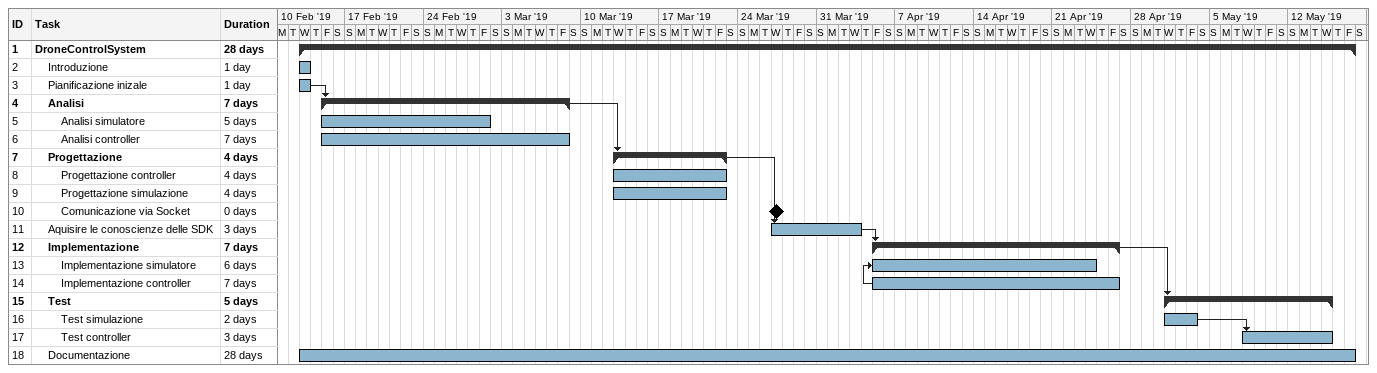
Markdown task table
| ID | Level | Task | Duration | Start | Finish | Predecessors |
|---|---|---|---|---|---|---|
| 1 | 1 | **DroneControlSystem** | 28d | 2019-02-13 | 2019-05-17 |  |
| 2 | 2 | Introduzione | 1d | 2019-02-13 | 2019-02-13 |  |
| 3 | 2 | Pianificazione inizale | 1d | 2019-02-13 | 2019-02-13 |  |
| 4 | 2 | **Analisi** | 7d | 2019-02-15 | 2019-03-08 | 3 |
| 5 | 3 | Analisi simulatore | 5d | 2019-02-15 | 2019-03-01 |  |
| 6 | 3 | Analisi controller | 7d | 2019-02-15 | 2019-03-08 |  |
| 7 | 2 | **Progettazione** | 4d | 2019-03-13 | 2019-03-22 | 4 |
| 8 | 3 | Progettazione controller | 4d | 2019-03-13 | 2019-03-22 |  |
| 9 | 3 | Progettazione simulazione | 4d | 2019-03-13 | 2019-03-22 |  |
| 10 | 3 | Comunicazione via Socket | 0d | 2019-03-27 | 2019-03-27 |  |
| 11 | 2 | Aquisire le conoscienze delle SDK | 3d | 2019-03-27 | 2019-04-03 | 7 |
| 12 | 2 | **Implementazione** | 7d | 2019-04-05 | 2019-04-26 | 11 |
| 13 | 3 | Implementazione simulatore | 6d | 2019-04-05 | 2019-04-24 | 14SS |
| 14 | 3 | Implementazione controller | 7d | 2019-04-05 | 2019-04-26 |  |
| 15 | 2 | **Test** | 5d | 2019-05-01 | 2019-05-15 | 12 |
| 16 | 3 | Test simulazione | 2d | 2019-05-01 | 2019-05-03 |  |
| 17 | 3 | Test controller | 3d | 2019-05-08 | 2019-05-15 | 16 |
| 18 | 2 | Documentazione | 28d | 2019-02-13 | 2019-05-17 |  |
